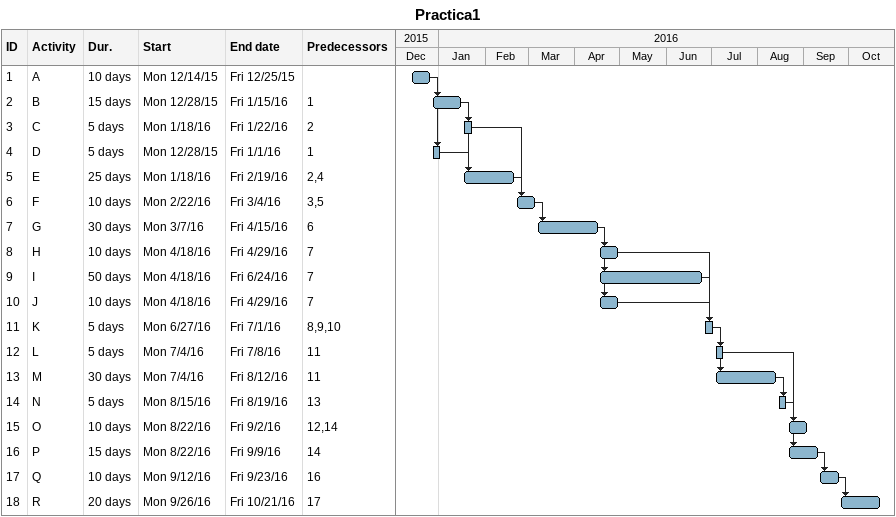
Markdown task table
Practica1

| ID | Task | Duration | Start | Finish | Predecessors |
|---|---|---|---|---|---|
| 1 | A | 10d | 2015-12-14 | 2015-12-25 |  |
| 2 | B | 15d | 2015-12-28 | 2016-01-15 | 1 |
| 3 | C | 5d | 2016-01-18 | 2016-01-22 | 2 |
| 4 | D | 5d | 2015-12-28 | 2016-01-01 | 1 |
| 5 | E | 25d | 2016-01-18 | 2016-02-19 | 2, 4 |
| 6 | F | 10d | 2016-02-22 | 2016-03-04 | 3, 5 |
| 7 | G | 30d | 2016-03-07 | 2016-04-15 | 6 |
| 8 | H | 10d | 2016-04-18 | 2016-04-29 | 7 |
| 9 | I | 50d | 2016-04-18 | 2016-06-24 | 7 |
| 10 | J | 10d | 2016-04-18 | 2016-04-29 | 7 |
| 11 | K | 5d | 2016-06-27 | 2016-07-01 | 8, 9, 10 |
| 12 | L | 5d | 2016-07-04 | 2016-07-08 | 11 |
| 13 | M | 30d | 2016-07-04 | 2016-08-12 | 11 |
| 14 | N | 5d | 2016-08-15 | 2016-08-19 | 13 |
| 15 | O | 10d | 2016-08-22 | 2016-09-02 | 12, 14 |
| 16 | P | 15d | 2016-08-22 | 2016-09-09 | 14 |
| 17 | Q | 10d | 2016-09-12 | 2016-09-23 | 16 |
| 18 | R | 20d | 2016-09-26 | 2016-10-21 | 17 |
